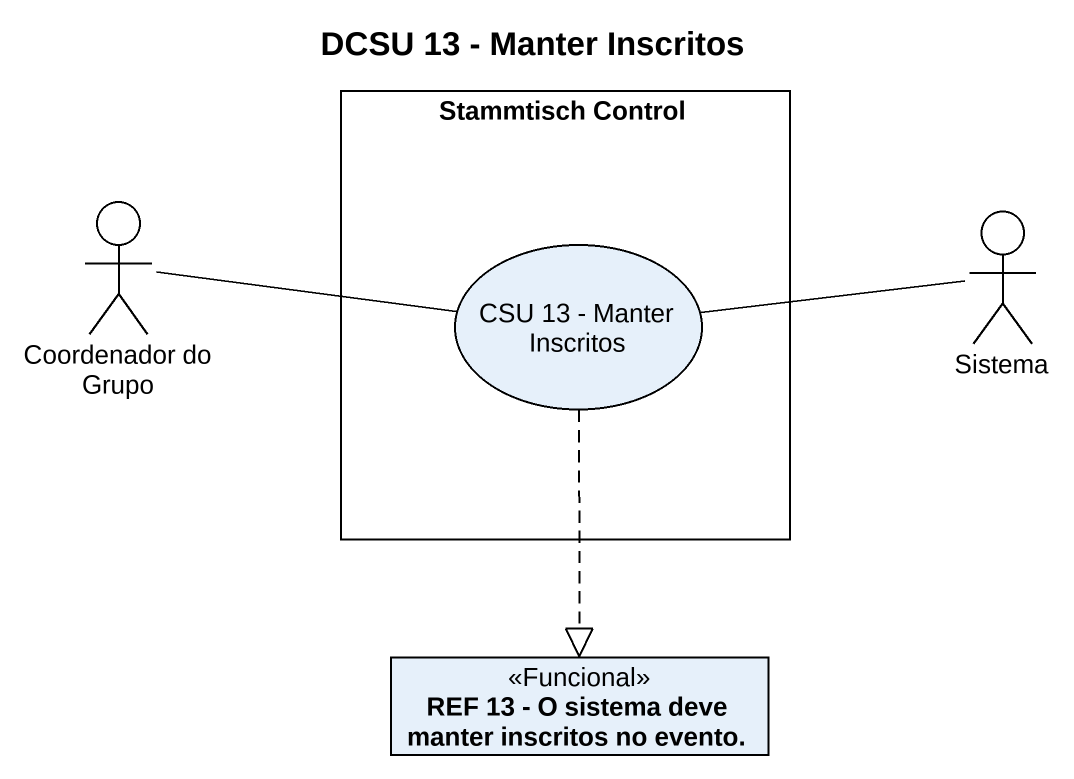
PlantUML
@startuml
title DCSU 13 - Manter Inscritos
allowmixing
hide circle
hide empty members
rectangle "Stammtisch Control" as Stammtisch_Control {
  usecase "CSU 13 - Manter Inscritos" as CSU_13_Manter_Inscritos
}
actor "Coordenador do Grupo" as Coordenador_do_Grupo
actor Sistema
class "REF 13 - O sistema deve manter inscritos no evento." as REF_13_O_sistema_deve <<Funcional>>
Coordenador_do_Grupo -right- CSU_13_Manter_Inscritos
CSU_13_Manter_Inscritos -right- Sistema
CSU_13_Manter_Inscritos ..|> REF_13_O_sistema_deve
@enduml
